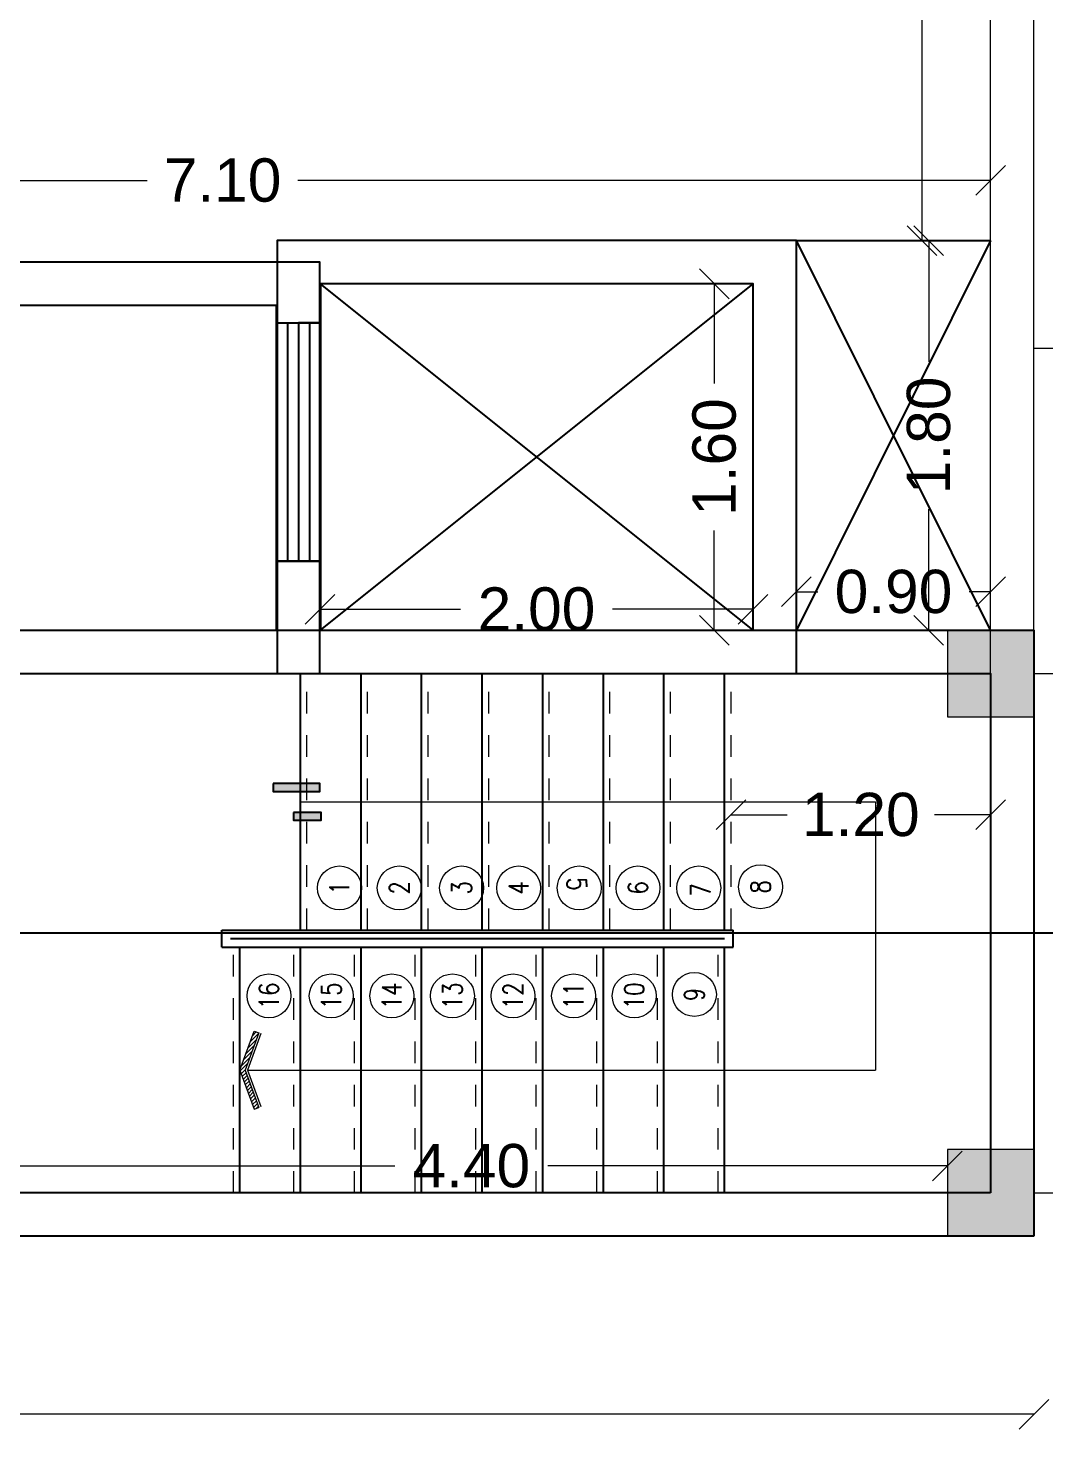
# Model space of a CAD drawing. Header units: metres. Extents: x -355 to 973, y -73 to 238.
# Drawn here: x 707.44 to 712.14, y 121.16 to 127.7 of the extents above; entities that cross this region are included whole.
import ezdxf

# ---------------------------------------------------------------- set-up
doc = ezdxf.new("R2010")
doc.units = ezdxf.units.M
doc.header["$LTSCALE"] = 3
doc.header["$MEASUREMENT"] = 0
for name, pattern in [('1', [30, 6, 6, 6, 6, 6]), ('ACAD_ISO02W100', [15, 12, -3]), ('DASHED2', [0.375, 0.25, -0.125])]:
    doc.linetypes.add(name, pattern=pattern)
for name, color, linetype, lineweight in [('05', 21, 'Continuous', 5), ('09', 120, 'Continuous', 9), ('alaem', 230, 'Continuous', 5)]:
    doc.layers.add(name, color=color, linetype=linetype, lineweight=lineweight)
doc.layers.add('4', color=4, linetype='ACAD_ISO02W100')
doc.styles.add('Axe', font='romans.shx', dxfattribs={"width": 0.8, "height": 0.26})
doc.styles.get("Standard").update_dxf_attribs({"font": 'arial.ttf'})
doc.dimstyles.new('ahmad', dxfattribs={"dimtxt": 0.2, "dimasz": 0.1375, "dimexe": 0, "dimexo": 0.0625, "dimgap": 0.09, "dimtad": 0, "dimzin": 0, "dimdsep": 46, "dimtxsty": 'Standard', "dimblk": 'OBLIQUE', "dimcen": 0.09, "dimclrd": 245, "dimclrt": 61, "dimadec": 0, "dimazin": 0, "dimtfac": 1, "dimtofl": 0, "dimtmove": 0, "dimatfit": 3, "dimldrblk": 'OBLIQUE', "dimfxl": 0, "dimfxlon": 1, "dimtolj": 1, "dimtzin": 0, "dimlwd": 13, "dimarcsym": 0})

# ---------------------------------------------------------------- blocks, each defined once
blk = doc.blocks.new('tyhtfy')
at = {"layer": '4', "linetype": '1'}
for points in [[(265.7045, 186.374), (265.7045, 184.474), (263.8045, 184.474), (263.8045, 186.374)], [(265.5045, 186.174), (265.5045, 184.674), (264.0045, 184.674), (264.0045, 186.174)]]:
    blk.add_lwpolyline(points, close=True, dxfattribs=at)
blk = doc.blocks.new('tyhhy')
at = {"layer": '4', "linetype": '1'}
for p, q in [((265.8089, 183.09), (263.8089, 181.49)), ((263.8089, 181.49), (263.8089, 183.09)), ((263.8089, 183.09), (265.8089, 181.49))]:
    blk.add_line(p, q, dxfattribs=at)
for points in [[(266.0089, 183.29), (266.0089, 181.29), (263.6089, 181.29), (263.6089, 183.29)], [(265.8089, 183.09), (265.8089, 181.49), (263.8089, 181.49), (263.8089, 183.09)]]:
    blk.add_lwpolyline(points, close=True, dxfattribs=at)
blk = doc.blocks.new('fghhyh')
at = {"layer": 'alaem', "linetype": '1'}
h = blk.add_hatch(color=256, dxfattribs=at)
h.dxf.hatch_style = 1
h.paths.add_polyline_path([(280.3961, 190.2964), (280.3961, 190.6964), (279.9961, 190.6964), (279.9961, 190.2964)])
blk.add_lwpolyline([(279.9961, 190.6964), (279.9961, 190.2964), (280.3961, 190.2964), (280.3961, 190.6964)], close=True, dxfattribs=at)
blk = doc.blocks.new('_Oblique')
at = {"color": 0, "linetype": 'ByBlock', "lineweight": -2}
blk.add_line((-0.5, -0.5), (0.5, 0.5), dxfattribs=at)
blk = doc.blocks.new('*D504')
at = {"color": 245, "lineweight": 13, "transparency": 16777216}
for p, q in [((713.1913, 134.9941), (713.1913, 128.9738)), ((713.1913, 122.117), (713.1913, 128.1373))]:
    blk.add_line(p, q, dxfattribs=at)
at = {"layer": 'Defpoints', "color": 0, "transparency": 16777216}
for p in [(712.0861, 134.9941), (712.0861, 122.117), (713.1913, 122.117)]:
    blk.add_point(p, dxfattribs=at)
at = {"color": 245, "lineweight": 13, "transparency": 16777216, "xscale": 0.1375, "yscale": 0.1375, "zscale": 0.1375}
for p, rotation in [((713.1913, 134.9941), 90), ((713.1913, 122.117), 270)]:
    blk.add_blockref('_Oblique', p, dxfattribs=dict(at, rotation=rotation))
at = {"color": 61, "transparency": 16777216, "insert": (713.1913, 128.5556), "char_height": 0.2, "attachment_point": 5, "rotation": 90}
blk.add_mtext('\\A1;12.88', dxfattribs=at)
blk = doc.blocks.new('*D505')
at = {"color": 245, "lineweight": 13, "transparency": 16777216}
for p, q in [((711.6, 126.7176), (711.6, 126.1573)), ((711.6, 124.917), (711.6, 125.4773))]:
    blk.add_line(p, q, dxfattribs=at)
at = {"layer": 'Defpoints', "color": 0, "transparency": 16777216}
for p in [(711.6, 126.7176), (711.6, 124.917), (711.6, 124.917)]:
    blk.add_point(p, dxfattribs=at)
at = {"color": 245, "lineweight": 13, "transparency": 16777216, "xscale": 0.1375, "yscale": 0.1375, "zscale": 0.1375}
for p, rotation in [((711.6, 126.7176), 90), ((711.6, 124.917), 270)]:
    blk.add_blockref('_Oblique', p, dxfattribs=dict(at, rotation=rotation))
at = {"color": 61, "transparency": 16777216, "insert": (711.6, 125.8173), "char_height": 0.2, "attachment_point": 5, "rotation": 90}
blk.add_mtext('\\A1;1.80', dxfattribs=at)
blk = doc.blocks.new('*D508')
at = {"color": 245, "lineweight": 13, "transparency": 16777216}
for p, q in [((707.2861, 122.4418), (709.1326, 122.4418)), ((711.6861, 122.4418), (709.8395, 122.4418))]:
    blk.add_line(p, q, dxfattribs=at)
at = {"layer": 'Defpoints', "color": 0, "transparency": 16777216}
for p in [(707.2861, 122.5168), (711.6861, 122.517), (707.2861, 122.4418)]:
    blk.add_point(p, dxfattribs=at)
at = {"color": 245, "lineweight": 13, "transparency": 16777216, "xscale": 0.1375, "yscale": 0.1375, "zscale": 0.1375, "rotation": 180}
blk.add_blockref('_Oblique', (707.2861, 122.4418), dxfattribs=at)
at = {"color": 245, "lineweight": 13, "transparency": 16777216, "xscale": 0.1375, "yscale": 0.1375, "zscale": 0.1375}
blk.add_blockref('_Oblique', (711.6861, 122.4418), dxfattribs=at)
at = {"color": 61, "transparency": 16777216, "insert": (709.4861, 122.4418), "char_height": 0.2, "attachment_point": 5}
blk.add_mtext('\\A1;4.40', dxfattribs=at)
blk = doc.blocks.new('*D511')
at = {"layer": '4', "color": 245, "lineweight": 13, "transparency": 16777216}
for p, q in [((710.9882, 125.0951), (711.0877, 125.0951)), ((711.8861, 125.0951), (711.7865, 125.0951))]:
    blk.add_line(p, q, dxfattribs=at)
at = {"layer": 'Defpoints', "color": 0, "transparency": 16777216}
for p in [(710.9882, 125.0951), (710.9882, 124.917), (711.8861, 124.917)]:
    blk.add_point(p, dxfattribs=at)
at = {"layer": '4', "color": 245, "lineweight": 13, "transparency": 16777216, "xscale": 0.1375, "yscale": 0.1375, "zscale": 0.1375, "rotation": 180}
blk.add_blockref('_Oblique', (710.9882, 125.0951), dxfattribs=at)
at = {"layer": '4', "color": 245, "lineweight": 13, "transparency": 16777216, "xscale": 0.1375, "yscale": 0.1375, "zscale": 0.1375}
blk.add_blockref('_Oblique', (711.8861, 125.0951), dxfattribs=at)
at = {"layer": '4', "color": 61, "transparency": 16777216, "insert": (711.4371, 125.0951), "char_height": 0.2, "attachment_point": 5}
blk.add_mtext('\\A1;0.90', dxfattribs=at)
blk = doc.blocks.new('*D518')
at = {"layer": '4', "color": 245, "lineweight": 13, "transparency": 16777216}
for p, q in [((711.569, 134.7941), (711.569, 131.106)), ((711.569, 126.7176), (711.569, 130.4058))]:
    blk.add_line(p, q, dxfattribs=at)
at = {"layer": 'Defpoints', "color": 0, "transparency": 16777216}
for p in [(711.8861, 134.7941), (711.569, 126.7176), (711.8861, 126.7176)]:
    blk.add_point(p, dxfattribs=at)
at = {"layer": '4', "color": 245, "lineweight": 13, "transparency": 16777216, "xscale": 0.1375, "yscale": 0.1375, "zscale": 0.1375}
for p, rotation in [((711.569, 134.7941), 90), ((711.569, 126.7176), 270)]:
    blk.add_blockref('_Oblique', p, dxfattribs=dict(at, rotation=rotation))
at = {"layer": '4', "color": 61, "transparency": 16777216, "insert": (711.569, 130.7559), "char_height": 0.2, "attachment_point": 5, "rotation": 90}
blk.add_mtext('\\A1;8.08', dxfattribs=at)
blk = doc.blocks.new('*D519')
at = {"layer": '4', "color": 245, "lineweight": 13, "transparency": 16777216}
for p, q in [((708.7861, 125.0139), (709.436, 125.0139)), ((710.7882, 125.0139), (710.1382, 125.0139))]:
    blk.add_line(p, q, dxfattribs=at)
at = {"layer": 'Defpoints', "color": 0, "transparency": 16777216}
for p in [(708.7861, 125.0139), (708.7861, 124.917), (710.7882, 124.9176)]:
    blk.add_point(p, dxfattribs=at)
at = {"layer": '4', "color": 245, "lineweight": 13, "transparency": 16777216, "xscale": 0.1375, "yscale": 0.1375, "zscale": 0.1375, "rotation": 180}
blk.add_blockref('_Oblique', (708.7861, 125.0139), dxfattribs=at)
at = {"layer": '4', "color": 245, "lineweight": 13, "transparency": 16777216, "xscale": 0.1375, "yscale": 0.1375, "zscale": 0.1375}
blk.add_blockref('_Oblique', (710.7882, 125.0139), dxfattribs=at)
at = {"layer": '4', "color": 61, "transparency": 16777216, "insert": (709.7871, 125.0139), "char_height": 0.2, "attachment_point": 5}
blk.add_mtext('\\A1;2.00', dxfattribs=at)
blk = doc.blocks.new('*D520')
at = {"layer": '4', "color": 245, "lineweight": 13, "transparency": 16777216}
for p, q in [((710.609, 126.5176), (710.609, 126.0573)), ((710.609, 124.917), (710.609, 125.3773))]:
    blk.add_line(p, q, dxfattribs=at)
at = {"layer": 'Defpoints', "color": 0, "transparency": 16777216}
for p in [(710.7882, 126.5176), (710.609, 124.917), (710.7882, 124.917)]:
    blk.add_point(p, dxfattribs=at)
at = {"layer": '4', "color": 245, "lineweight": 13, "transparency": 16777216, "xscale": 0.1375, "yscale": 0.1375, "zscale": 0.1375}
for p, rotation in [((710.609, 126.5176), 90), ((710.609, 124.917), 270)]:
    blk.add_blockref('_Oblique', p, dxfattribs=dict(at, rotation=rotation))
at = {"layer": '4', "color": 61, "transparency": 16777216, "insert": (710.609, 125.7173), "char_height": 0.2, "attachment_point": 5, "rotation": 90}
blk.add_mtext('\\A1;1.60', dxfattribs=at)
blk = doc.blocks.new('*D521')
at = {"layer": '4', "color": 245, "lineweight": 13, "transparency": 16777216}
for p, q in [((695.0861, 121.2941), (703.1684, 121.2941)), ((712.0861, 121.2941), (704.0038, 121.2941))]:
    blk.add_line(p, q, dxfattribs=at)
at = {"layer": 'Defpoints', "color": 0, "transparency": 16777216}
for p in [(695.0861, 122.117), (712.0861, 122.117), (695.0861, 121.2941)]:
    blk.add_point(p, dxfattribs=at)
at = {"layer": '4', "color": 245, "lineweight": 13, "transparency": 16777216, "xscale": 0.1375, "yscale": 0.1375, "zscale": 0.1375, "rotation": 180}
blk.add_blockref('_Oblique', (695.0861, 121.2941), dxfattribs=at)
at = {"layer": '4', "color": 245, "lineweight": 13, "transparency": 16777216, "xscale": 0.1375, "yscale": 0.1375, "zscale": 0.1375}
blk.add_blockref('_Oblique', (712.0861, 121.2941), dxfattribs=at)
at = {"layer": '4', "color": 61, "transparency": 16777216, "insert": (703.5861, 121.2941), "char_height": 0.2, "attachment_point": 5}
blk.add_mtext('\\A1;17.00', dxfattribs=at)
blk = doc.blocks.new('*D548')
at = {"color": 245, "lineweight": 13, "transparency": 16777216}
for p, q in [((704.7861, 126.996), (707.9875, 126.996)), ((711.8861, 126.996), (708.6847, 126.996))]:
    blk.add_line(p, q, dxfattribs=at)
at = {"layer": 'Defpoints', "color": 0, "transparency": 16777216}
for p in [(704.7861, 126.996), (704.7861, 126.7176), (711.8861, 126.7176)]:
    blk.add_point(p, dxfattribs=at)
at = {"color": 245, "lineweight": 13, "transparency": 16777216, "xscale": 0.1375, "yscale": 0.1375, "zscale": 0.1375, "rotation": 180}
blk.add_blockref('_Oblique', (704.7861, 126.996), dxfattribs=at)
at = {"color": 245, "lineweight": 13, "transparency": 16777216, "xscale": 0.1375, "yscale": 0.1375, "zscale": 0.1375}
blk.add_blockref('_Oblique', (711.8861, 126.996), dxfattribs=at)
at = {"color": 61, "transparency": 16777216, "insert": (708.3361, 126.996), "char_height": 0.2, "attachment_point": 5}
blk.add_mtext('\\A1;7.10', dxfattribs=at)
blk = doc.blocks.new('*D578')
at = {"color": 245, "lineweight": 13, "transparency": 16777216}
for p, q in [((710.6861, 124.0646), (710.9461, 124.0646)), ((711.8861, 124.0646), (711.6261, 124.0646))]:
    blk.add_line(p, q, dxfattribs=at)
at = {"layer": 'Defpoints', "color": 0, "transparency": 16777216}
for p in [(710.6861, 124.1245), (711.8861, 124.1245), (711.8861, 124.0646)]:
    blk.add_point(p, dxfattribs=at)
at = {"color": 245, "lineweight": 13, "transparency": 16777216, "xscale": 0.1375, "yscale": 0.1375, "zscale": 0.1375, "rotation": 180}
blk.add_blockref('_Oblique', (710.6861, 124.0646), dxfattribs=at)
at = {"color": 245, "lineweight": 13, "transparency": 16777216, "xscale": 0.1375, "yscale": 0.1375, "zscale": 0.1375}
blk.add_blockref('_Oblique', (711.8861, 124.0646), dxfattribs=at)
at = {"color": 61, "transparency": 16777216, "insert": (711.2861, 124.0646), "char_height": 0.2, "attachment_point": 5}
blk.add_mtext('\\A1;1.20', dxfattribs=at)

msp = doc.modelspace()

# ---------------------------------------------------------------- hatches: boundary and pattern name
h = msp.add_hatch(color=256)
h.paths.add_polyline_path([(708.5703, 124.2083), (708.5703, 124.1718), (708.713, 124.1718), (708.713, 124.2083)])
h.paths.add_polyline_path([(708.6633, 124.0756), (708.6633, 124.0388), (708.713, 124.0388), (708.713, 124.0756)])
h.paths.add_polyline_path([(708.713, 124.0756), (708.713, 124.0388), (708.7923, 124.0388), (708.7923, 124.0756)])
h.paths.add_polyline_path([(708.713, 124.2083), (708.713, 124.1718), (708.7851, 124.1718), (708.7851, 124.2083)])
at = {"layer": '05'}
h = msp.add_hatch(dxfattribs=at)
h.set_pattern_fill('ANSI31', color=256, scale=0.1, angle=810, style=0)
h.set_pattern_definition([(45, (689.395552, 10.149271), (0.0088388348, -0.0088388348), [])])
h.paths.add_polyline_path([(708.4404, 122.8845), (708.5037, 123.0568), (708.4822, 123.0646), (708.4161, 122.8845), (708.4822, 122.7044), (708.5037, 122.7123)])

# ---------------------------------------------------------------- linework, layer by layer
for p, q in [((710.9882, 126.7176), (711.8861, 126.7176)), ((711.8861, 126.7176), (710.9882, 124.917)), ((711.8861, 124.917), (710.9882, 126.7176)), ((710.9882, 124.917), (711.8861, 124.917)), ((708.6961, 123.532), (708.6961, 124.717)), ((708.6961, 123.532), (708.6961, 124.717)), ((708.9761, 123.532), (708.9761, 124.717)), ((708.9761, 123.532), (708.9761, 124.717)), ((709.2561, 123.532), (709.2561, 124.717)), ((709.5361, 123.532), (709.5361, 124.717)), ((709.8161, 123.532), (709.8161, 124.717)), ((710.0961, 123.532), (710.0961, 124.717)), ((710.3761, 123.532), (710.3761, 124.717)), ((710.6561, 123.532), (710.6561, 124.717)), ((708.3334, 123.532), (710.6961, 123.532)), ((708.3334, 123.452), (708.3334, 123.532)), ((710.6961, 123.452), (710.6961, 123.532)), ((708.3734, 123.492), (710.6561, 123.492)), ((708.3334, 123.452), (710.6961, 123.452)), ((708.4161, 122.317), (708.4161, 123.452)), ((708.6961, 122.317), (708.6961, 123.452)), ((708.9761, 122.317), (708.9761, 123.452)), ((709.2561, 122.317), (709.2561, 123.452)), ((709.5361, 122.317), (709.5361, 123.452)), ((709.8161, 122.317), (709.8161, 123.452)), ((710.0961, 122.317), (710.0961, 123.452)), ((710.3761, 122.317), (710.3761, 123.452)), ((710.6561, 122.317), (710.6561, 123.452))]:
    msp.add_line(p, q)
at = {"color": 240, "true_color": 0xed1f24}
msp.add_line((715.114, 123.517), (691.801, 123.517), dxfattribs=at)
for points in [[(708.5703, 124.2083), (708.5703, 124.1718), (708.7851, 124.1718), (708.7851, 124.2083)], [(708.6633, 124.0756), (708.6633, 124.0388), (708.7923, 124.0388), (708.7923, 124.0756)]]:
    msp.add_lwpolyline(points, close=True)
at = {"layer": '05'}
for p, q in [((712.0861, 126.2202), (713.5391, 126.2202)), ((712.0861, 124.717), (713.5391, 124.717)), ((708.6961, 124.1245), (711.3544, 124.1245)), ((711.3544, 124.1245), (711.3544, 122.8845)), ((708.4161, 122.8845), (708.4822, 123.0646)), ((708.5037, 123.0568), (708.4404, 122.8845)), ((708.5131, 123.0533), (708.4511, 122.8845)), ((708.4822, 123.0646), (708.5037, 123.0568)), ((708.4161, 122.8845), (708.4822, 122.7044)), ((708.4404, 122.8845), (708.5037, 122.7123)), ((708.4511, 122.8845), (711.3544, 122.8845)), ((708.4511, 122.8845), (708.5131, 122.7157)), ((708.4822, 122.7044), (708.5037, 122.7123)), ((712.0861, 122.317), (713.5391, 122.317))]:
    msp.add_line(p, q, dxfattribs=at)
at = {"layer": '05', "color": 0, "linetype": '1'}
for points in [[(695.0861, 122.1171), (712.0861, 122.1171), (712.0861, 134.9941), (695.0861, 134.9941)], [(695.0861, 122.3171), (711.8861, 122.3171), (711.8861, 134.7941), (695.0861, 134.7941)]]:
    msp.add_lwpolyline(points, dxfattribs=at)
at = {"layer": '09', "linetype": 'DASHED2', "ltscale": 0.1}
for p, q in [((708.7261, 123.532), (708.7261, 124.717)), ((709.0061, 123.532), (709.0061, 124.717)), ((709.2861, 123.532), (709.2861, 124.717)), ((709.5661, 123.532), (709.5661, 124.717)), ((709.8461, 123.532), (709.8461, 124.717)), ((710.1261, 123.532), (710.1261, 124.717)), ((710.4061, 123.532), (710.4061, 124.717)), ((710.6861, 123.532), (710.6861, 124.717)), ((708.3861, 122.317), (708.3861, 123.452)), ((708.6661, 122.317), (708.6661, 123.452)), ((708.9461, 122.317), (708.9461, 123.452)), ((709.2261, 122.317), (709.2261, 123.452)), ((709.5061, 122.317), (709.5061, 123.452)), ((709.7861, 122.317), (709.7861, 123.452)), ((710.0661, 122.317), (710.0661, 123.452)), ((710.3461, 122.317), (710.3461, 123.452)), ((710.6261, 122.317), (710.6261, 123.452))]:
    msp.add_line(p, q, dxfattribs=at)
at = {"layer": '4'}
for p, q in [((708.5861, 126.337), (708.7882, 126.337)), ((708.6376, 125.237), (708.6376, 126.337)), ((708.6376, 126.337), (708.7376, 126.337)), ((708.7882, 126.337), (708.6871, 126.337)), ((708.6871, 126.337), (708.6871, 125.237)), ((708.7376, 126.337), (708.7376, 125.237)), ((708.7861, 125.237), (708.5882, 125.237)), ((708.5882, 125.237), (708.6871, 125.237)), ((708.6871, 125.237), (708.6376, 125.237)), ((708.6871, 125.237), (708.7861, 125.237))]:
    msp.add_line(p, q, dxfattribs=at)
at = {"layer": '4', "linetype": '1'}
for points in [[(712.0861, 122.117), (706.8861, 122.117), (706.8861, 124.917), (712.0861, 124.917)], [(711.8861, 122.317), (707.0861, 122.317), (707.0861, 124.717), (711.8861, 124.717)]]:
    msp.add_lwpolyline(points, close=True, dxfattribs=at)
at = {"layer": 'alaem'}
for centre in [(708.8766, 123.7263), (709.1528, 123.7263), (709.441, 123.7263), (709.7045, 123.7263), (709.9844, 123.7263), (710.2561, 123.7263), (710.5373, 123.7263), (710.8225, 123.7316), (708.5507, 123.2276), (708.8386, 123.2276), (709.1186, 123.2276), (709.3986, 123.2276), (709.6786, 123.2276), (709.9586, 123.2276), (710.2386, 123.2276), (710.5168, 123.2341)]:
    msp.add_circle(centre, 0.1015, dxfattribs=at)

# ---------------------------------------------------------------- block references
at = {"layer": '4', "linetype": '1', "xscale": -1}
for name, p, rotation in [('tyhhy', (444.9793, 308.0076), 180), ('tyhtfy', (893.2601, 390.4221), 90)]:
    msp.add_blockref(name, p, dxfattribs=dict(at, rotation=rotation))
at = {"layer": 'alaem', "linetype": '1', "rotation": 270}
for p in [(521.3897, 404.9131), (521.3897, 402.5132), (521.3897, 402.5132), (521.3897, 402.5131)]:
    msp.add_blockref('fghhyh', p, dxfattribs=at)

# ---------------------------------------------------------------- texts
at = {"layer": 'alaem', "width": 0.116435, "attachment_point": 5, "style": 'Axe'}
for s, insert, char_height, rotation in [('1', (708.8766, 123.7263), 0.0901, 90), ('2', (709.1528, 123.7263), 0.0901, 90), ('3', (709.441, 123.7263), 0.0901, 90), ('4', (709.7045, 123.7263), 0.0901, 90), ('5', (709.9744, 123.7447), 0.0901, 272.48055), ('6', (710.2561, 123.7263), 0.0901, 90), ('7', (710.5457, 123.718), 0.0901, 90), ('8', (710.8225, 123.7316), 0.0901, 90), ('16', (708.5507, 123.2276), 0.09009, 90), ('15', (708.8386, 123.2276), 0.09009, 90), ('14', (709.1186, 123.2276), 0.09009, 90), ('13', (709.3986, 123.2276), 0.09009, 90), ('12', (709.6786, 123.2276), 0.09009, 90), ('10', (710.2386, 123.2276), 0.09009, 90), ('11', (709.9586, 123.2276), 0.09009, 90), ('9', (710.5168, 123.2341), 0.0901, 90)]:
    msp.add_mtext(s, dxfattribs=dict(at, insert=insert, char_height=char_height, rotation=rotation))

# ---------------------------------------------------------------- dimensions: what is measured, and where the dimension line sits
for base, p1, p2, picture, middle in [((713.1913, 122.117), (712.0861, 134.9941), (712.0861, 122.117), '*D504', (713.1913, 128.5556)), ((711.6, 124.917), (711.6, 126.7176), (711.6, 124.917), '*D505', (711.6, 125.8173))]:
    dim = msp.add_linear_dim(base=base, p1=p1, p2=p2, angle=270, dimstyle='ahmad')
    dim.commit()
    dim.dimension.update_dxf_attribs({"geometry": picture, "text_midpoint": middle})
for base, p1, p2, picture, middle in [((704.7861, 126.996), (711.8861, 126.7176), (704.7861, 126.7176), '*D548', (708.3361, 126.996)), ((711.8861, 124.0646), (710.6861, 124.1245), (711.8861, 124.1245), '*D578', (711.2861, 124.0646)), ((707.2861, 122.4418), (711.6861, 122.517), (707.2861, 122.5168), '*D508', (709.4861, 122.4418))]:
    dim = msp.add_linear_dim(base=base, p1=p1, p2=p2, dimstyle='ahmad')
    dim.commit()
    dim.dimension.update_dxf_attribs({"geometry": picture, "text_midpoint": middle})
at = {"layer": '4', "color": 0}
for base, p1, p2, picture, middle in [((711.569, 126.7176), (711.8861, 134.7941), (711.8861, 126.7176), '*D518', (711.569, 130.7559)), ((710.609, 124.917), (710.7882, 126.5176), (710.7882, 124.917), '*D520', (710.609, 125.7173))]:
    dim = msp.add_linear_dim(base=base, p1=p1, p2=p2, angle=270, dimstyle='ahmad', dxfattribs=at)
    dim.commit()
    dim.dimension.update_dxf_attribs({"geometry": picture, "text_midpoint": middle})
at = {"layer": '4'}
dim = msp.add_linear_dim(base=(710.9882, 125.0951), p1=(711.8861, 124.917), p2=(710.9882, 124.917), dimstyle='ahmad', dxfattribs=at)
dim.commit()
dim.dimension.update_dxf_attribs({"geometry": '*D511', "text_midpoint": (711.4371, 125.0951)})
at = {"layer": '4', "color": 0}
for base, p1, p2, picture, middle in [((708.7861, 125.0139), (710.7882, 124.9176), (708.7861, 124.917), '*D519', (709.7871, 125.0139)), ((695.0861, 121.2941), (712.0861, 122.117), (695.0861, 122.117), '*D521', (703.5861, 121.2941))]:
    dim = msp.add_linear_dim(base=base, p1=p1, p2=p2, dimstyle='ahmad', dxfattribs=at)
    dim.commit()
    dim.dimension.update_dxf_attribs({"geometry": picture, "text_midpoint": middle})

doc.saveas('drawing.dxf')
